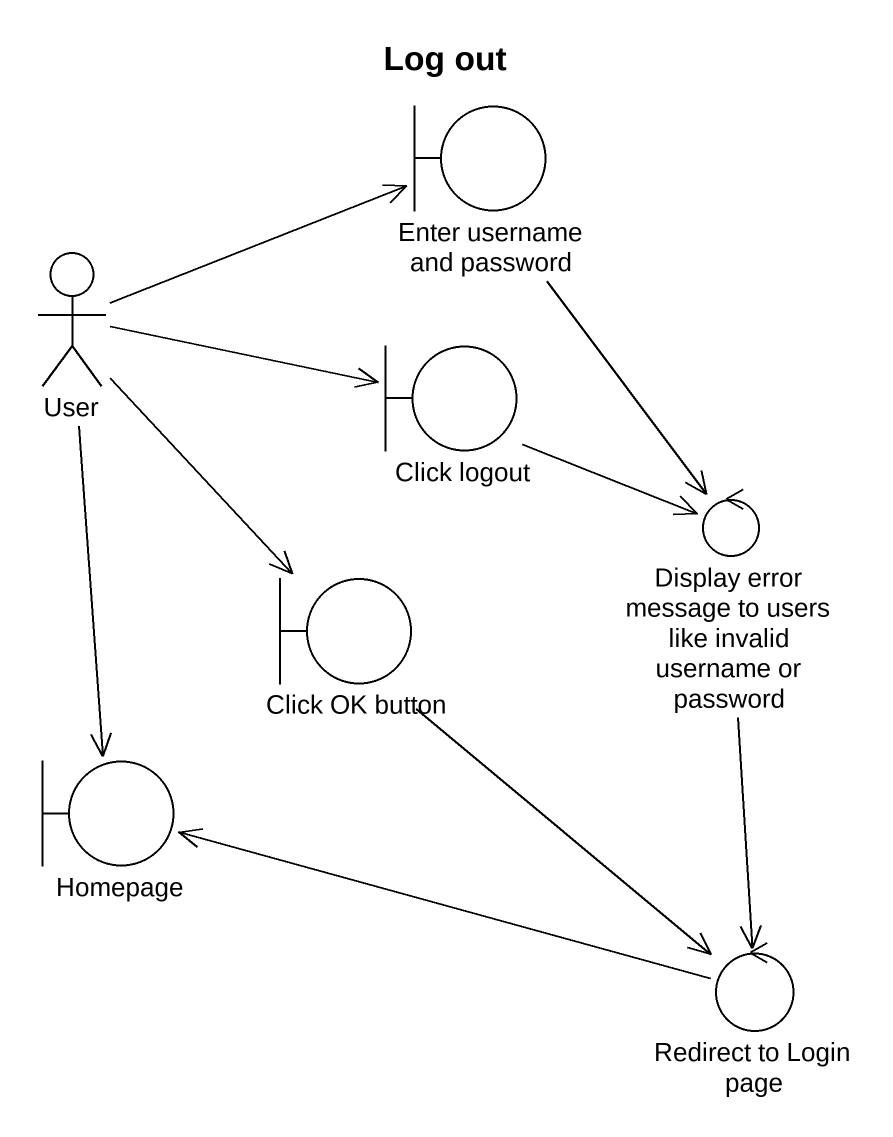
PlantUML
@startuml
title Log out
boundary "Enter username and password" as Enter_username_and_password
actor User
boundary "Click logout" as Click_logout
control "Display error message to users like invalid username or password" as Display_error_message_to
boundary "Click OK button" as Click_OK_button
boundary Homepage
control "Redirect to Login page" as Redirect_to_Login_page
Enter_username_and_password --> Display_error_message_to
User -right-> Enter_username_and_password
User -right-> Click_logout
User --> Click_OK_button
User --> Homepage
Click_logout --> Display_error_message_to
Display_error_message_to --> Redirect_to_Login_page
Click_OK_button --> Redirect_to_Login_page
Redirect_to_Login_page -left-> Homepage
@enduml
